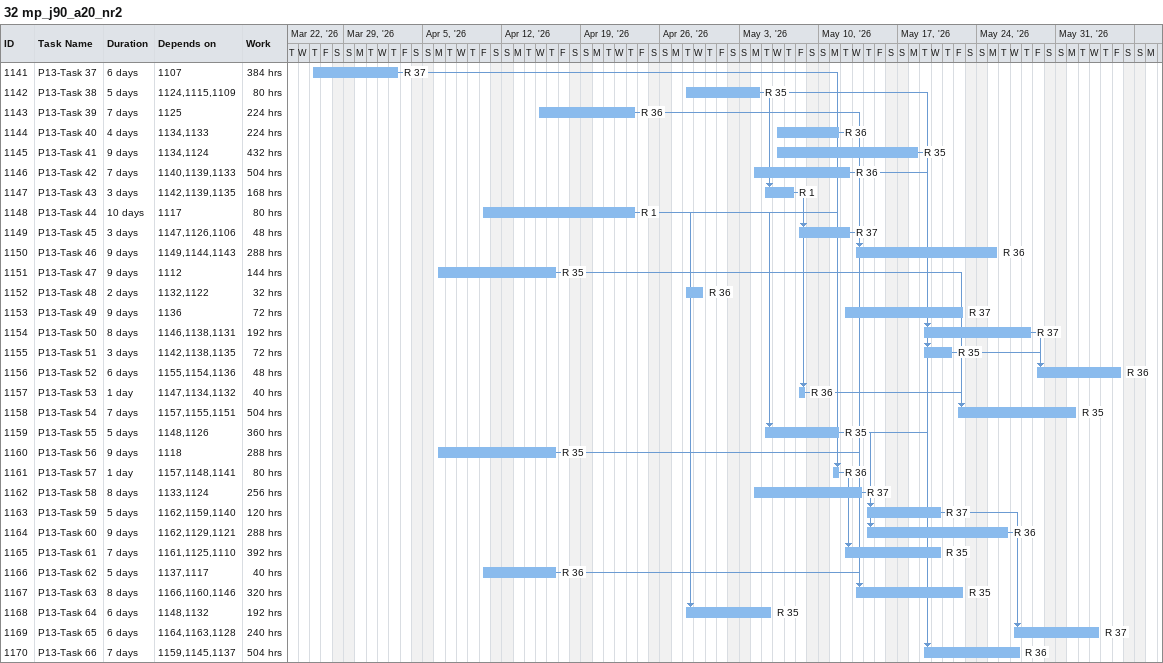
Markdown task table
32 mp_j90_a20_nr2

| ID | Task | Duration | Start | Finish | Predecessors | Resources | Work (h) |
|---|---|---|---|---|---|---|---|
| 1141 | P13-Task 37 | 6d | 2026-03-26 | 2026-04-02 | 1107 | R 37 | 384 |
| 1142 | P13-Task 38 | 5d | 2026-04-28 | 2026-05-04 | 1124, 1115, 1109 | R 35 | 80 |
| 1143 | P13-Task 39 | 7d | 2026-04-15 | 2026-04-23 | 1125 | R 36 | 224 |
| 1144 | P13-Task 40 | 4d | 2026-05-06 | 2026-05-11 | 1134, 1133 | R 36 | 224 |
| 1145 | P13-Task 41 | 9d | 2026-05-06 | 2026-05-18 | 1134, 1124 | R 35 | 432 |
| 1146 | P13-Task 42 | 7d | 2026-05-04 | 2026-05-12 | 1140, 1139, 1133 | R 36 | 504 |
| 1147 | P13-Task 43 | 3d | 2026-05-05 | 2026-05-07 | 1142, 1139, 1135 | R 1 | 168 |
| 1148 | P13-Task 44 | 10d | 2026-04-10 | 2026-04-23 | 1117 | R 1 | 80 |
| 1149 | P13-Task 45 | 3d | 2026-05-08 | 2026-05-12 | 1147, 1126, 1106 | R 37 | 48 |
| 1150 | P13-Task 46 | 9d | 2026-05-13 | 2026-05-25 | 1149, 1144, 1143 | R 36 | 288 |
| 1151 | P13-Task 47 | 9d | 2026-04-06 | 2026-04-16 | 1112 | R 35 | 144 |
| 1152 | P13-Task 48 | 2d | 2026-04-28 | 2026-04-29 | 1132, 1122 | R 36 | 32 |
| 1153 | P13-Task 49 | 9d | 2026-05-12 | 2026-05-22 | 1136 | R 37 | 72 |
| 1154 | P13-Task 50 | 8d | 2026-05-19 | 2026-05-28 | 1146, 1138, 1131 | R 37 | 192 |
| 1155 | P13-Task 51 | 3d | 2026-05-19 | 2026-05-21 | 1142, 1138, 1135 | R 35 | 72 |
| 1156 | P13-Task 52 | 6d | 2026-05-29 | 2026-06-05 | 1155, 1154, 1136 | R 36 | 48 |
| 1157 | P13-Task 53 | 1d | 2026-05-08 | 2026-05-08 | 1147, 1134, 1132 | R 36 | 40 |
| 1158 | P13-Task 54 | 7d | 2026-05-22 | 2026-06-01 | 1157, 1155, 1151 | R 35 | 504 |
| 1159 | P13-Task 55 | 5d | 2026-05-05 | 2026-05-11 | 1148, 1126 | R 35 | 360 |
| 1160 | P13-Task 56 | 9d | 2026-04-06 | 2026-04-16 | 1118 | R 35 | 288 |
| 1161 | P13-Task 57 | 1d | 2026-05-11 | 2026-05-11 | 1157, 1148, 1141 | R 36 | 80 |
| 1162 | P13-Task 58 | 8d | 2026-05-04 | 2026-05-13 | 1133, 1124 | R 37 | 256 |
| 1163 | P13-Task 59 | 5d | 2026-05-14 | 2026-05-20 | 1162, 1159, 1140 | R 37 | 120 |
| 1164 | P13-Task 60 | 9d | 2026-05-14 | 2026-05-26 | 1162, 1129, 1121 | R 36 | 288 |
| 1165 | P13-Task 61 | 7d | 2026-05-12 | 2026-05-20 | 1161, 1125, 1110 | R 35 | 392 |
| 1166 | P13-Task 62 | 5d | 2026-04-10 | 2026-04-16 | 1137, 1117 | R 36 | 40 |
| 1167 | P13-Task 63 | 8d | 2026-05-13 | 2026-05-22 | 1166, 1160, 1146 | R 35 | 320 |
| 1168 | P13-Task 64 | 6d | 2026-04-28 | 2026-05-05 | 1148, 1132 | R 35 | 192 |
| 1169 | P13-Task 65 | 6d | 2026-05-27 | 2026-06-03 | 1164, 1163, 1128 | R 37 | 240 |
| 1170 | P13-Task 66 | 7d | 2026-05-19 | 2026-05-27 | 1159, 1145, 1137 | R 36 | 504 |
